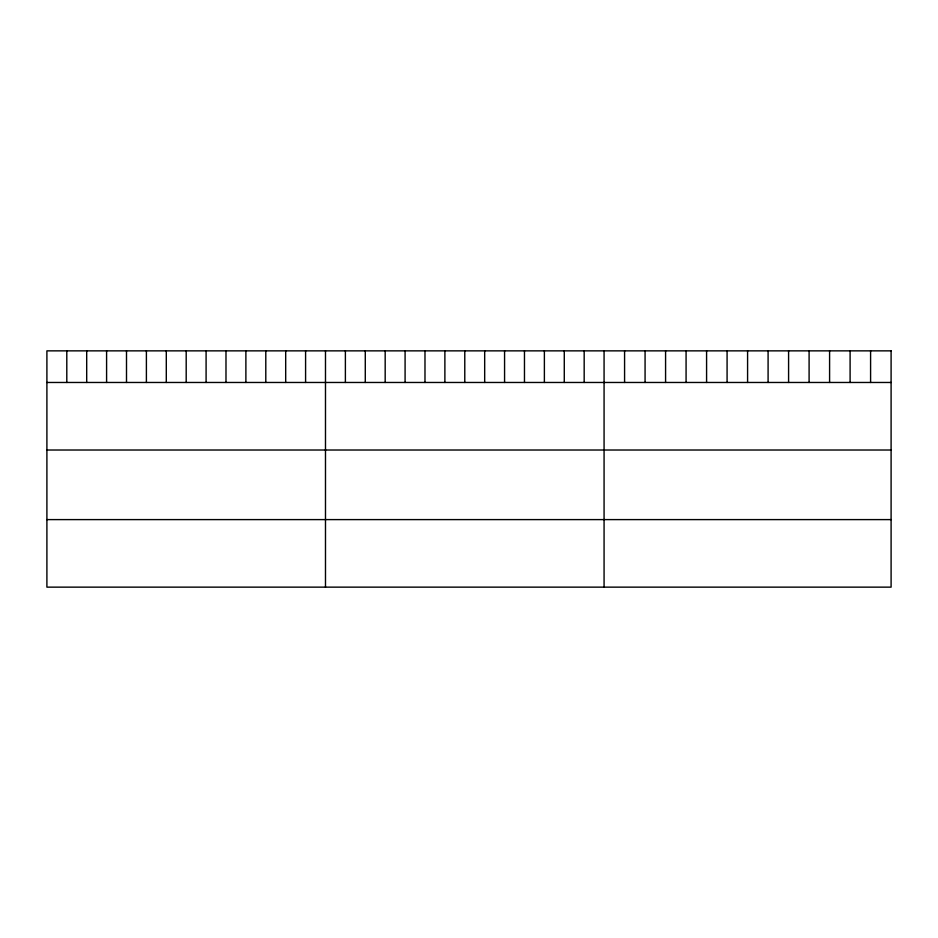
<?xml version="1.0" encoding="UTF-8"?>
<svg xmlns="http://www.w3.org/2000/svg" width="938" height="938" viewBox="0 0 938 938"><rect width="100%" height="100%" fill="white"/><g stroke="black" fill="none" stroke-linecap="round" stroke-linejoin="round"><path stroke-width="1.41" d="M46.9 382.47L891.1 382.47M46.9 450.017L891.1 450.017M46.9 519.605L891.1 519.605M870.593 350.859L870.593 382.47M850.098 350.859L850.098 382.47M829.591 350.859L829.591 382.47M809.095 350.859L809.095 382.47M788.588 350.859L788.588 382.47M768.093 350.859L768.093 382.47M747.586 350.859L747.586 382.47M727.079 350.859L727.079 382.47M706.584 350.859L706.584 382.47M686.077 350.859L686.077 382.47M665.581 350.859L665.581 382.47M645.074 350.859L645.074 382.47M624.579 350.859L624.579 382.47M604.072 350.859L604.072 587.141M584.175 350.859L584.175 382.47M564.277 350.859L564.277 382.47M544.38 350.859L544.38 382.47M524.471 350.859L524.471 382.47M504.574 350.859L504.574 382.47M484.676 350.859L484.676 382.47M464.779 350.859L464.779 382.47M444.882 350.859L444.882 382.47M424.984 350.859L424.984 382.47M405.087 350.859L405.087 382.47M385.178 350.859L385.178 382.47M365.281 350.859L365.281 382.47M345.383 350.859L345.383 382.47M325.486 350.859L325.486 587.141M305.589 350.859L305.589 382.47M285.691 350.859L285.691 382.47M265.794 350.859L265.794 382.47M245.885 350.859L245.885 382.47M225.988 350.859L225.988 382.47M206.09 350.859L206.09 382.47M186.193 350.859L186.193 382.47M166.296 350.859L166.296 382.47M146.398 350.859L146.398 382.47M126.501 350.859L126.501 382.47M106.592 350.859L106.592 382.47M86.695 350.859L86.695 382.47M66.797 350.859L66.797 382.47M891.1 350.859L46.9 350.859L46.9 587.141L891.1 587.141L891.1 350.859"/></g></svg>
